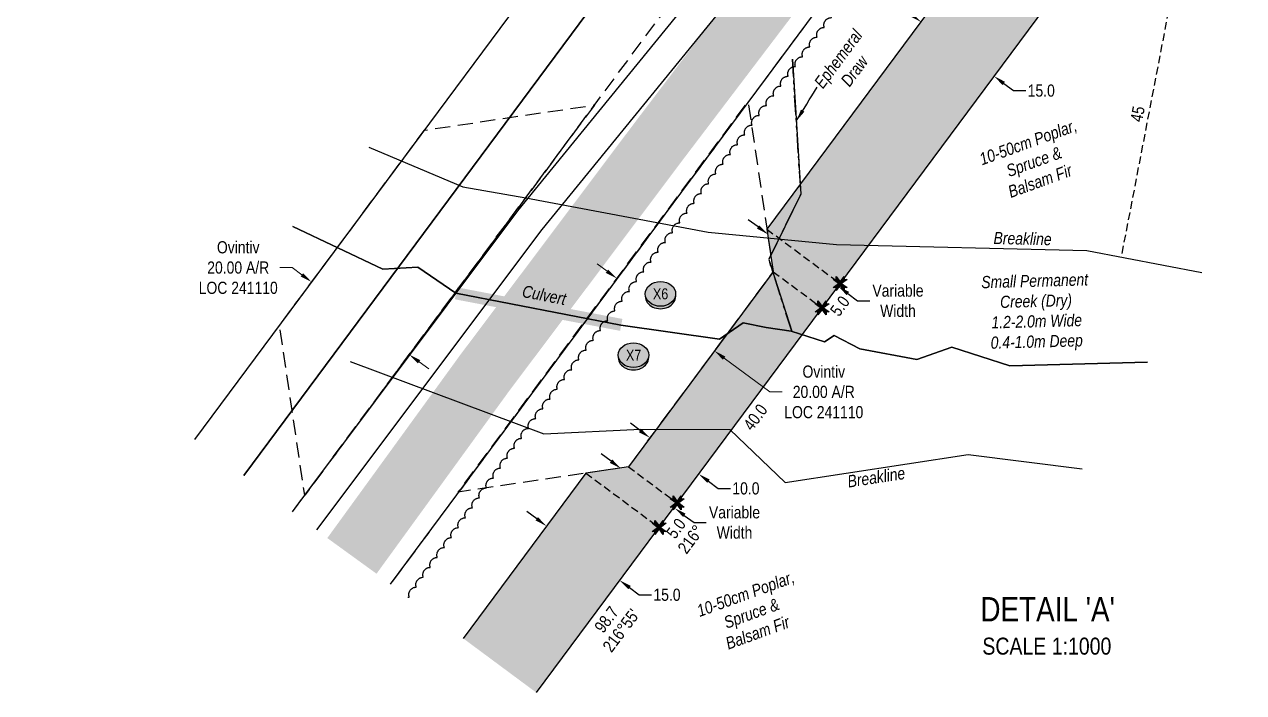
# Model space of a CAD drawing. Extents: x 391873 to 399328, y 6054492 to 6062838.
# Drawn here: x 397823 to 398825, y 6060738 to 6061287 of the extents above; entities that cross this region are included whole.
import ezdxf
from ezdxf.enums import TextEntityAlignment as Align

# ---------------------------------------------------------------- set-up
doc = ezdxf.new("R2010")
doc.units = 0
doc.header["$LTSCALE"] = 5
doc.header["$PDSIZE"] = 0.5
for name, pattern in [('0', [1, 1, 0]), ('foc-ACCESSROAD', [3.75, 2.5, -1.25]), ('foc-TIELINE', [1.875, 1.25, -0.625]), ('foc-TOPO-ephemeral', [6.25, 3.125, -0.625, 0.625, -0.625, 0.625, -0.625]), ('foc-TRAV', [1.875, 1.25, -0.625])]:
    doc.linetypes.add(name, pattern=pattern)
doc.layers.get('Defpoints').update_dxf_attribs({"color": 9})
for name, color, linetype, lineweight in [('AS-GENERAL', 48, 'Continuous', 18), ('F-AR-T', 190, 'Continuous', 9), ('T-TEXT', 48, 'Continuous', 18), ('T-TIE-T', 201, 'Continuous', 18)]:
    doc.layers.add(name, color=color, linetype=linetype, lineweight=lineweight)
for name, color, linetype in [('AS-ROADS', 254, 'Continuous'), ('C-RW', 13, 'Continuous'), ('DETAIL-T', 7, 'Continuous'), ('F-AR', 190, 'foc-ACCESSROAD'), ('F-RW', 190, 'Continuous'), ('L-BD1', 253, 'Continuous'), ('L-MON', 1, 'Continuous'), ('P-CROSSINGS', 250, 'Continuous'), ('P-PROPOSED', 10, 'Continuous'), ('P-PROPOSED-H', 21, 'Continuous'), ('P-TRAV', 4, 'foc-TRAV'), ('P-TXT', 4, 'Continuous'), ('T-BUSH', 110, '0'), ('T-BUSH-T', 110, 'Continuous'), ('T-CREEK', 160, 'Continuous'), ('T-DRAW', 143, 'foc-TOPO-ephemeral'), ('T-SLOPE', 48, 'Continuous'), ('T-TIE', 201, 'foc-TIELINE'), ('T-WATER-T', 170, 'Continuous')]:
    doc.layers.add(name, color=color, linetype=linetype)
doc.styles.add('80CG', font='ARIALN.TTF', dxfattribs={"height": 10})
doc.styles.add('80L', font='ARIALN.TTF', dxfattribs={"height": 10})
doc.styles.add('Crossing', font='ARIALN.TTF', dxfattribs={"height": 10})
doc.styles.add('foc-LtypeFont', font='ARIALN.TTF', dxfattribs={"height": 7.35})
doc.linetypes.add('foc-TOPO-flowdirection-NOLINE', pattern='A,0,[">",foc-LtypeFont,S=0.3,R=0,X=0,Y=-0.945],-20,[">",foc-LtypeFont,S=0.3,R=0,X=0,Y=-0.945],0', length=20)
doc.dimstyles.new('Compass 5 000', dxfattribs={"dimscale": 5, "dimtxt": 9, "dimasz": 2, "dimexe": 0.2, "dimexo": 0.0625, "dimgap": 0.5, "dimtad": 0, "dimtih": 1, "dimtoh": 1, "dimzin": 0, "dimdsep": 46, "dimtxsty": '80CG', "dimcen": 0.1, "dimse1": 1, "dimse2": 1, "dimclrd": 256, "dimclrt": 256, "dimaunit": 1, "dimadec": 4, "dimazin": 0, "dimtfac": 0.06, "dimtofl": 0, "dimtmove": 0, "dimatfit": 1, "dimfxl": 0.2, "dimtolj": 1, "dimtzin": 0, "dimlwd": -1, "dimarcsym": 0})

# ---------------------------------------------------------------- blocks, each defined once
blk = doc.blocks.new('*D105')
at = {"layer": 'Defpoints', "color": 0, "transparency": 16777216}
for p in [(398576.9, 6061312.3), (398637.1, 6061267.6), (398620.2, 6061244.8)]:
    blk.add_point(p, dxfattribs=at)
at = {"layer": 'P-TXT', "transparency": 16777216}
for p, q in [((398552, 6061295.5), (398543.9, 6061301.4)), ((398628.2, 6061238.9), (398636.3, 6061232.9)), ((398636.3, 6061232.9), (398646.3, 6061232.9))]:
    blk.add_line(p, q, dxfattribs=at)
for points in [[(398553, 6061296.8), (398551, 6061294.1), (398560, 6061289.5)], [(398629.2, 6061240.2), (398627.2, 6061237.5), (398620.2, 6061244.8)]]:
    blk.add_solid(points, dxfattribs=at)
at = {"layer": 'P-TXT', "transparency": 16777216, "insert": (398659, 6061232.9), "char_height": 10, "attachment_point": 5, "style": '80CG'}
blk.add_mtext('\\A1;15.0', dxfattribs=at)
blk = doc.blocks.new('TEMP')
h = blk.add_hatch(color=255)
h.dxf.hatch_style = 1
h.paths.add_polyline_path([(0, 0.25), (-0.67, 1.15), (-0.67, 0.67), (-1.15, 0.67), (-0.25, 0), (-1.15, -0.67), (-0.67, -0.67), (-0.67, -1.15), (0, -0.25), (0.67, -1.15), (0.67, -0.67), (1.15, -0.67), (0.25, 0), (1.15, 0.67), (0.67, 0.67), (0.67, 1.15)])
h.paths.add_polyline_path([(0.57, 0.85), (0.57, 0.57), (0.85, 0.57), (0.08, 0), (0.85, -0.57), (0.57, -0.57), (0.57, -0.85), (0, -0.08), (-0.57, -0.85), (-0.57, -0.57), (-0.85, -0.57), (-0.08, 0), (-0.85, 0.57), (-0.57, 0.57), (-0.57, 0.85), (0, 0.08)], flags=16)
h = blk.add_hatch(color=1)
h.dxf.hatch_style = 1
h.paths.add_polyline_path([(0, 0.08), (-0.57, 0.85), (-0.57, 0.57), (-0.85, 0.57), (-0.08, 0), (-0.85, -0.57), (-0.57, -0.57), (-0.57, -0.85), (0, -0.08), (0.57, -0.85), (0.57, -0.57), (0.85, -0.57), (0.08, 0), (0.85, 0.57), (0.57, 0.57), (0.57, 0.85)])
at = {"color": 1}
for p, q in [((-0.08, 0), (0.08, 0)), ((0, 0.08), (0, -0.08))]:
    blk.add_line(p, q, dxfattribs=at)
at = {"color": 255, "flags": 128}
blk.add_lwpolyline([(-0.25, 0), (-1.15, 0.67), (-0.67, 0.67), (-0.67, 1.15), (0, 0.25), (0.67, 1.15), (0.67, 0.67), (1.15, 0.67), (0.25, 0), (1.15, -0.67), (0.67, -0.67), (0.67, -1.15), (0, -0.25), (-0.67, -1.15), (-0.67, -0.67), (-1.15, -0.67)], close=True, dxfattribs=at)
at = {"color": 1, "flags": 128}
blk.add_lwpolyline([(-0.08, 0), (-0.85, 0.57), (-0.57, 0.57), (-0.57, 0.85), (0, 0.08), (0.57, 0.85), (0.57, 0.57), (0.85, 0.57), (0.08, 0), (0.85, -0.57), (0.57, -0.57), (0.57, -0.85), (0, -0.08), (-0.57, -0.85), (-0.57, -0.57), (-0.85, -0.57)], close=True, dxfattribs=at)
blk = doc.blocks.new('*D114')
at = {"layer": 'Defpoints', "color": 0, "transparency": 16777216}
for p in [(398059.2, 6061075.4), (398052.9, 6061066.9), (398133.2, 6061007.4)]:
    blk.add_point(p, dxfattribs=at)
at = {"layer": 'F-AR-T', "transparency": 16777216}
for p, q in [((398043.1, 6061087.3), (398033.1, 6061087.3)), ((398051.1, 6061081.3), (398043.1, 6061087.3)), ((398147.5, 6061009.9), (398155.5, 6061003.9))]:
    blk.add_line(p, q, dxfattribs=at)
for points in [[(398052.1, 6061082.7), (398050.2, 6061080), (398059.2, 6061075.4)], [(398148.5, 6061011.2), (398146.5, 6061008.5), (398139.4, 6061015.8)]]:
    blk.add_solid(points, dxfattribs=at)
at = {"layer": 'F-AR-T', "transparency": 16777216, "insert": (397998.8, 6061087.3), "char_height": 10, "attachment_point": 5, "style": '80CG', "bg_fill": 3, "box_fill_scale": 1.1, "bg_fill_color": 256, "bg_fill_true_color": 13158600, "bg_fill_transparency": 0}
blk.add_mtext('\\A1;Ovintiv\\P20.00 A/R\\PLOC 241110', dxfattribs=at)
blk = doc.blocks.new('*D115')
at = {"layer": 'Defpoints', "color": 0, "transparency": 16777216}
for p in [(398300.5, 6061065.5), (398390.3, 6061018.8), (398380.8, 6061006)]:
    blk.add_point(p, dxfattribs=at)
at = {"layer": 'F-AR-T', "transparency": 16777216}
for p, q in [((398302, 6061084.3), (398294, 6061090.3)), ((398398.3, 6061012.9), (398435.9, 6060985)), ((398435.9, 6060985), (398445.9, 6060985))]:
    blk.add_line(p, q, dxfattribs=at)
for points in [[(398303, 6061085.7), (398301, 6061083), (398310, 6061078.4)], [(398399.3, 6061014.2), (398397.3, 6061011.5), (398390.3, 6061018.8)]]:
    blk.add_solid(points, dxfattribs=at)
at = {"layer": 'F-AR-T', "transparency": 16777216, "insert": (398480.2, 6060985), "char_height": 10, "attachment_point": 5, "style": '80CG', "bg_fill": 3, "box_fill_scale": 1.1, "bg_fill_color": 256, "bg_fill_true_color": 13158600, "bg_fill_transparency": 0}
blk.add_mtext('\\A1;Ovintiv\\P20.00 A/R\\PLOC 241110', dxfattribs=at)
blk = doc.blocks.new('*D117')
at = {"layer": 'Defpoints', "color": 0, "transparency": 16777216}
for p in [(398334.2, 6060943.2), (398374.3, 6060913.4), (398377.4, 6060917.5)]:
    blk.add_point(p, dxfattribs=at)
at = {"layer": 'P-TXT', "transparency": 16777216}
for p, q in [((398329.2, 6060953.2), (398321.2, 6060959.2)), ((398385.4, 6060911.5), (398393.4, 6060905.6)), ((398393.4, 6060905.6), (398403.4, 6060905.6))]:
    blk.add_line(p, q, dxfattribs=at)
for points in [[(398330.2, 6060954.6), (398328.2, 6060951.9), (398337.2, 6060947.3)], [(398386.4, 6060912.9), (398384.4, 6060910.2), (398377.4, 6060917.5)]]:
    blk.add_solid(points, dxfattribs=at)
at = {"layer": 'P-TXT', "transparency": 16777216, "insert": (398416.2, 6060905.6), "char_height": 10, "attachment_point": 5, "style": '80CG'}
blk.add_mtext('\\A1;10.0', dxfattribs=at)
blk = doc.blocks.new('*D118')
at = {"layer": 'Defpoints', "color": 0, "transparency": 16777216}
for p in [(398312.4, 6060830), (398202.2, 6060807.2), (398262.4, 6060762.5)]:
    blk.add_point(p, dxfattribs=at)
at = {"layer": 'P-TXT', "transparency": 16777216}
for p, q in [((398244.2, 6060880.6), (398236.2, 6060886.6)), ((398320.5, 6060824), (398328.5, 6060818.1)), ((398328.5, 6060818.1), (398338.5, 6060818.1))]:
    blk.add_line(p, q, dxfattribs=at)
for points in [[(398245.2, 6060882), (398243.2, 6060879.3), (398252.2, 6060874.7)], [(398321.5, 6060825.4), (398319.5, 6060822.7), (398312.4, 6060830)]]:
    blk.add_solid(points, dxfattribs=at)
at = {"layer": 'P-TXT', "transparency": 16777216, "insert": (398351.3, 6060818.1), "char_height": 10, "attachment_point": 5, "style": '80CG'}
blk.add_mtext('\\A1;15.0', dxfattribs=at)
blk = doc.blocks.new('*D161')
at = {"layer": 'Defpoints', "color": 0, "transparency": 16777216}
for p in [(398434.1, 6061114.6), (398491.8, 6061071.8), (398492, 6061072)]:
    blk.add_point(p, dxfattribs=at)
at = {"layer": 'P-TXT', "transparency": 16777216}
for p, q in [((398426.2, 6061120.8), (398418.1, 6061126.7)), ((398500, 6061066), (398508, 6061060)), ((398508, 6061060), (398518, 6061060))]:
    blk.add_line(p, q, dxfattribs=at)
for points in [[(398427.2, 6061122.1), (398425.2, 6061119.4), (398434.2, 6061114.8)], [(398501, 6061067.3), (398499, 6061064.7), (398492, 6061072)]]:
    blk.add_solid(points, dxfattribs=at)
at = {"layer": 'P-TXT', "transparency": 16777216, "insert": (398541.2, 6061060), "char_height": 10, "attachment_point": 5, "style": '80CG'}
blk.add_mtext('\\A1;Variable\\PWidth', dxfattribs=at)
blk = doc.blocks.new('*D162')
at = {"layer": 'Defpoints', "color": 0, "transparency": 16777216}
for p in [(398313.7, 6060922.6), (398357.5, 6060889.5), (398357.9, 6060890)]:
    blk.add_point(p, dxfattribs=at)
at = {"layer": 'P-TXT', "transparency": 16777216}
for p, q in [((398305.3, 6060928), (398297.3, 6060934)), ((398365.5, 6060883.5), (398373.6, 6060877.6)), ((398373.6, 6060877.6), (398383.6, 6060877.6))]:
    blk.add_line(p, q, dxfattribs=at)
for points in [[(398306.3, 6060929.4), (398304.3, 6060926.7), (398313.4, 6060922.1)], [(398366.5, 6060884.9), (398364.6, 6060882.2), (398357.5, 6060889.5)]]:
    blk.add_solid(points, dxfattribs=at)
at = {"layer": 'P-TXT', "transparency": 16777216, "insert": (398406.8, 6060877.6), "char_height": 10, "attachment_point": 5, "style": '80CG'}
blk.add_mtext('\\A1;Variable\\PWidth', dxfattribs=at)
blk = doc.blocks.new('xing2')
h = blk.add_hatch(color=50)
h.dxf.hatch_style = 1
edge = h.paths.add_edge_path()
edge.add_ellipse((0, 0), major_axis=(-12.5, 0), ratio=0.816297, start_angle=0, end_angle=360)
h = blk.add_hatch(color=250)
h.dxf.hatch_style = 1
edge = h.paths.add_edge_path()
edge.add_ellipse((0, -2), major_axis=(-12.5, 0), ratio=0.816297, start_angle=0, end_angle=180)
edge.add_line((12.5, -2), (12.5, 0))
edge.add_ellipse((0, 0), major_axis=(-12.5, 0), ratio=0.816297, start_angle=0, end_angle=180, ccw=False)
edge.add_line((-12.5, 0), (-12.5, -2))
at = {"color": 250}
blk.add_ellipse((0, 0), major_axis=(-12.5, 0), ratio=0.816297, dxfattribs=at)
blk.add_ellipse((0, -2), major_axis=(-12.5, 0), ratio=0.816297, start_param=0, end_param=3.141593, dxfattribs=at)
at = {"color": 250, "style": 'Crossing'}
blk.add_attdef('CROSSING', text='', height=9, dxfattribs=at).set_placement((0.1, 0), align=Align.MIDDLE_CENTER)
at = {"color": 250, "style": 'Crossing', "flags": 1}
for tag, p in [('OWNER', (0.1, -12.5)), ('DESCRIPTION', (0.1, -25.8)), ('LOCATION', (0.1, -39.3)), ('DWG_REF', (0.1, -52.8))]:
    blk.add_attdef(tag, text='', height=9, dxfattribs=at).set_placement(p, align=Align.MIDDLE_CENTER)

msp = doc.modelspace()

# ---------------------------------------------------------------- hatches: boundary and pattern name
at = {"layer": 'P-PROPOSED-H'}
h = msp.add_hatch(color=256, dxfattribs=at)
h.dxf.hatch_style = 1
h.paths.add_polyline_path([(398183.706, 6060782.295), (398243.917, 6060737.626), (398797.263, 6061483.509), (397892.901, 6062153.142), (398249.439, 6062634.659), (398698.397, 6062302.229), (398728.17, 6062342.374), (398239.013, 6062704.569), (397822.99, 6062142.716), (398707.232, 6061487.982), (398433.43, 6061118.911), (398438.612, 6061083.952), (398319.539, 6060923.448), (398284.573, 6060918.258)])

# ---------------------------------------------------------------- linework, layer by layer
at = {"layer": 'AS-GENERAL', "const_width": 9.996, "flags": 128}
msp.add_lwpolyline([(398313.693, 6061040.189), (398177.858, 6061066.149)], dxfattribs=at)
at = {"layer": 'AS-ROADS', "const_width": 49.981, "flags": 128}
msp.add_lwpolyline([(398092.267, 6060850.131), (398201.208, 6061000.329), (398345.033, 6061191.939), (398531.153, 6061437.269), (398739.198, 6061714.989), (398865.433, 6061884.309), (398959.833, 6062010.304), (399296.839, 6062473.787)], dxfattribs=at)
at = {"layer": 'C-RW'}
for points in [[(398003.291, 6060916.141), (398447.486, 6061514.841), (398492.142, 6061575.067), (398568.741, 6061678.309), (398609.971, 6061733.878), (398745.382, 6061916.41), (398790.06, 6061976.633), (398864.596, 6062077.101), (398912.404, 6062143.746), (399207.274, 6062540.452)], [(399328.37, 6062450.614), (398123.716, 6060826.801)], [(397963.138, 6060945.929), (398407.3, 6061544.628), (398451.98, 6061604.854), (398541.319, 6061725.285), (398609.971, 6061733.878), (398695.822, 6061744.604), (398655.051, 6061689.112), (398568.741, 6061678.309), (398492.142, 6061575.067), (398447.486, 6061514.841), (398003.291, 6060916.141)]]:
    msp.add_lwpolyline(points, dxfattribs=at)
at = {"layer": 'F-AR', "flags": 128}
for points in [[(398043.415, 6060886.374), (398457.871, 6061445.008), (398532.276, 6061545.305), (398637.317, 6061686.893), (398678.53, 6061742.444), (398785.511, 6061886.645), (398830.19, 6061946.872), (398949.34, 6062107.471), (399248.083, 6062510.176)], [(399328.37, 6062450.614), (398123.716, 6060826.801)]]:
    msp.add_lwpolyline(points, dxfattribs=at)
for points in [[(398291.7, 6061221.083), (398053.504, 6060899.968), (398043.136, 6060969.84), (398032.761, 6061039.792), (398151.858, 6061200.349), (398221.904, 6061210.79), (398291.7, 6061221.083)], [(398319.539, 6060923.448), (398179.707, 6060902.692), (398417.91, 6061223.793), (398438.626, 6061084.035), (398319.539, 6060923.448)]]:
    msp.add_lwpolyline(points, close=True, dxfattribs=at)
at = {"layer": 'F-RW'}
for points in [[(398043.313, 6060886.45), (398053.466, 6060900.055), (398228.585, 6061134.061), (398418.889, 6061367.688), (398852.879, 6061958.364), (399078.25, 6062266.408), (399252.317, 6062507.036)], [(399272.39, 6062492.144), (399098.459, 6062251.707), (398873.032, 6061943.586), (398438.659, 6061352.391), (398248.28, 6061118.672), (398063.21, 6060871.688)]]:
    msp.add_lwpolyline(points, dxfattribs=at)
at = {"layer": 'P-PROPOSED', "flags": 128}
msp.add_lwpolyline([(398243.917, 6060737.626), (398797.263, 6061483.509), (397892.901, 6062153.142), (398249.439, 6062634.659), (398698.397, 6062302.229), (398728.17, 6062342.374), (398239.013, 6062704.569), (397822.99, 6062142.716), (398707.232, 6061487.982), (398433.43, 6061118.911), (398438.612, 6061083.952), (398319.539, 6060923.448), (398284.573, 6060918.258), (398183.706, 6060782.295)], dxfattribs=at)
at = {"layer": 'P-TRAV', "flags": 128}
for points in [[(398433.43, 6061118.911), (398493.641, 6061074.242)], [(398438.612, 6061083.952), (398478.753, 6061054.174)], [(398319.539, 6060923.448), (398359.68, 6060893.669)], [(398284.573, 6060918.258), (398344.783, 6060873.589)]]:
    msp.add_lwpolyline(points, dxfattribs=at)
at = {"layer": 'T-BUSH', "flags": 128}
msp.add_lwpolyline([(398138.152, 6060816.09, -0.05232999), (398139.42, 6060816.218, -0.52056705), (398145.186, 6060824.383, -0.52056705), (398150.953, 6060832.548, -0.52056705), (398156.719, 6060840.714, -0.52056705), (398162.486, 6060848.879, -0.52056705), (398168.253, 6060857.044, -0.52056705), (398174.019, 6060865.209, -0.52056705), (398179.786, 6060873.374, -0.52056705), (398185.552, 6060881.539, -0.52056705), (398191.319, 6060889.704, -0.52056705), (398197.086, 6060897.869, -0.52056705), (398202.852, 6060906.034, -0.52056705), (398208.619, 6060914.199, -0.52056705), (398214.385, 6060922.365, -0.52056705), (398220.152, 6060930.53, -0.52056705), (398225.919, 6060938.695, -0.52056705), (398231.685, 6060946.86, -0.52056705), (398237.452, 6060955.025, -0.52056705), (398243.37, 6060963.081, -0.52056705), (398249.294, 6060971.133, -0.52056705), (398255.217, 6060979.185, -0.52056705), (398261.141, 6060987.236, -0.52056705), (398267.065, 6060995.288, -0.52056705), (398272.989, 6061003.34, -0.52056705), (398278.913, 6061011.392, -0.52056705), (398284.836, 6061019.444, -0.52056705), (398290.76, 6061027.495, -0.52056705), (398296.684, 6061035.547, -0.52056705), (398302.608, 6061043.599, -0.52056705), (398308.531, 6061051.651, -0.52056705), (398314.455, 6061059.703, -0.52056705), (398320.379, 6061067.754, -0.52056705), (398326.303, 6061075.806, -0.52056705), (398332.226, 6061083.858, -0.52056705), (398338.15, 6061091.91, -0.52056705), (398344.074, 6061099.962, -0.52056705), (398349.998, 6061108.013, -0.52056705), (398355.922, 6061116.065, -0.52056705), (398361.845, 6061124.117, -0.52056705), (398367.769, 6061132.169, -0.52056705), (398373.693, 6061140.221, -0.52056705), (398379.617, 6061148.272, -0.52056705), (398385.557, 6061156.312, -0.52056705), (398391.498, 6061164.351, -0.52056705), (398397.439, 6061172.39, -0.52056705), (398403.38, 6061180.429, -0.52056705), (398409.321, 6061188.468, -0.52056705), (398415.262, 6061196.507, -0.52056705), (398421.203, 6061204.546, -0.52056705), (398427.144, 6061212.585, -0.52056705), (398433.085, 6061220.625, -0.52056705), (398439.026, 6061228.664, -0.52056705), (398444.967, 6061236.703, -0.52056705), (398450.908, 6061244.742, -0.52056705), (398456.849, 6061252.781, -0.52056705), (398462.79, 6061260.82, -0.52056705), (398468.731, 6061268.859, -0.52056705), (398474.673, 6061276.898, -0.52056705), (398480.614, 6061284.937, -0.52056705), (398486.555, 6061292.976, -0.52056705), (398492.496, 6061301.016, -0.52056705), (398498.437, 6061309.055, -0.52056705), (398504.378, 6061317.094, -0.52056705), (398510.319, 6061325.133, -0.52056705), (398516.26, 6061333.172, -0.52056705), (398522.201, 6061341.211, -0.52056705), (398528.142, 6061349.25, -0.52056705), (398534.083, 6061357.289, -0.52056705), (398540.024, 6061365.328, -0.52056705), (398545.965, 6061373.367, -0.52056705), (398551.906, 6061381.407, -0.52056705), (398557.847, 6061389.446, -0.52056705), (398563.788, 6061397.485, -0.52056705), (398569.729, 6061405.524, -0.52056705), (398575.67, 6061413.563, -0.52056705), (398581.984, 6061419.225, -0.52056705), (398590.106, 6061413.398, -0.52056705), (398598.228, 6061407.571, -0.52056705), (398606.35, 6061401.744, -0.52056705), (398614.472, 6061395.917, -0.52056705), (398622.594, 6061390.089, -0.52056705), (398630.716, 6061384.262, -0.52056705), (398638.838, 6061378.435, -0.52056705), (398646.961, 6061372.608, -0.52056705), (398655.083, 6061366.781, -0.52056705), (398663.205, 6061360.954, -0.52056705), (398671.327, 6061355.127, -0.52056705), (398679.449, 6061349.299, -0.52056705), (398687.571, 6061343.472, -0.52056705), (398695.693, 6061337.645, -0.52056705), (398703.815, 6061331.818, -0.52056705), (398710.194, 6061336.149, -0.52056705), (398715.908, 6061344.351, -0.52056705), (398721.623, 6061352.552, -0.52056705), (398727.338, 6061360.753, -0.52056705), (398733.053, 6061368.955, -0.52056705), (398738.768, 6061377.156, -0.52056705), (398744.483, 6061385.357, -0.52056705), (398750.198, 6061393.559, -0.52056705), (398755.913, 6061401.76, -0.52056705), (398762.137, 6061409.575, -0.52056705), (398768.517, 6061417.269, -0.52056705), (398774.898, 6061424.964, -0.52056705), (398781.279, 6061432.658, -0.52056705), (398787.66, 6061440.353, -0.52056705), (398794.041, 6061448.048, -0.52056705), (398800.422, 6061455.742, -0.52056705), (398806.803, 6061463.437, -0.52056705), (398813.184, 6061471.131, -0.52056705), (398819.407, 6061478.949, -0.52056705), (398825.314, 6061487.013, -0.52056705), (398831.221, 6061495.077, -0.52056705), (398837.127, 6061503.142, -0.52056705), (398843.034, 6061511.206, -0.52056705), (398848.941, 6061519.27, -0.52056705), (398854.847, 6061527.335, -0.52056705), (398860.754, 6061535.399, -0.52056705), (398866.66, 6061543.464, -0.52056705), (398872.567, 6061551.528, -0.52056705), (398878.474, 6061559.592, -0.52056705), (398884.38, 6061567.657, -0.52056705), (398890.287, 6061575.721, -0.52056705), (398891.08, 6061583.357, -0.52056705), (398883.914, 6061590.326, -0.52056705), (398876.747, 6061597.295, -0.52056705), (398869.581, 6061604.264, -0.52056705), (398862.415, 6061611.233, -0.52056705), (398855.248, 6061618.202, -0.52056705), (398848.082, 6061625.171, -0.52056705), (398840.916, 6061632.14, -0.52056705), (398833.749, 6061639.109, -0.52056705), (398826.583, 6061646.078, -0.52056705), (398819.417, 6061653.047, -0.52056705), (398812.25, 6061660.015, -0.52056705), (398805.084, 6061666.984, -0.52056705), (398797.917, 6061673.953, -0.52056705), (398790.751, 6061680.922, -0.52056705), (398783.585, 6061687.891, -0.52056705), (398780.23, 6061695.14, -0.52056705), (398786.3, 6061703.082, -0.52056705), (398792.371, 6061711.024, -0.52056705), (398798.441, 6061718.966, -0.52056705), (398804.511, 6061726.908, -0.52056705), (398810.581, 6061734.85, -0.52056705), (398816.652, 6061742.792, -0.52056705), (398822.722, 6061750.734, -0.52056705), (398828.792, 6061758.676, -0.52056705), (398834.862, 6061766.618, -0.52056705), (398840.933, 6061774.56, -0.52056705), (398847.003, 6061782.502, -0.52056705), (398853.073, 6061790.444, -0.52056705), (398859.143, 6061798.386, -0.52056705), (398865.214, 6061806.328, -0.52056705), (398871.284, 6061814.27, -0.52056705), (398877.354, 6061822.212, -0.52056705), (398883.425, 6061830.154, -0.52056705), (398889.495, 6061838.096, -0.52056705), (398895.565, 6061846.038, -0.52056705), (398901.635, 6061853.979, -0.52056705), (398907.75, 6061861.887, -0.52056705), (398913.896, 6061869.771, -0.52056705), (398920.042, 6061877.654, -0.52056705), (398926.188, 6061885.537, -0.52056705), (398932.335, 6061893.421, -0.52056705), (398938.481, 6061901.304, -0.52056705), (398944.627, 6061909.187, -0.52056705), (398950.773, 6061917.071, -0.52056705), (398956.919, 6061924.954, -0.52056705), (398963.065, 6061932.838, -0.52056705), (398969.211, 6061940.721, -0.52056705), (398975.358, 6061948.604, -0.52056705), (398981.504, 6061956.488, -0.52056705), (398987.65, 6061964.371, -0.52056705), (398993.796, 6061972.254, -0.52056705), (398999.942, 6061980.138, -0.52056705), (399005.661, 6061988.336, -0.52056705), (399011.368, 6061996.543, -0.52056705), (399017.074, 6062004.75, -0.52056705), (399022.781, 6062012.957, -0.52056705), (399028.487, 6062021.165, -0.52056705), (399034.194, 6062029.372, -0.52056705), (399039.9, 6062037.579, -0.52056705), (399045.606, 6062045.786, -0.52056705), (399051.313, 6062053.994, -0.52056705), (399057.019, 6062062.201, -0.52056705), (399062.726, 6062070.408, -0.52056705), (399068.03, 6062078.037)], format="xyb", dxfattribs=at)
at = {"layer": 'T-CREEK', "flags": 128}
msp.add_lwpolyline([(398746.206, 6061009.653), (398633.063, 6061006.624), (398585.493, 6061021.779), (398556.633, 6061011.739), (398509.818, 6061020.559), (398488.783, 6061031.439), (398480.793, 6061026.279), (398453.293, 6061035.069), (398432.808, 6061037.909), (398413.803, 6061041.959), (398394.418, 6061028.384), (398313.343, 6061040.074), (398177.758, 6061066.304), (398146.433, 6061087.624), (398117.793, 6061085.944), (398043.668, 6061121.159)], dxfattribs=at)
at = {"layer": 'T-CREEK', "linetype": 'foc-TOPO-flowdirection-NOLINE', "flags": 128}
msp.add_lwpolyline([(398043.668, 6061121.159), (398117.793, 6061085.944), (398146.433, 6061087.624), (398177.758, 6061066.304), (398313.343, 6061040.074), (398394.418, 6061028.384), (398413.803, 6061041.959), (398432.808, 6061037.909), (398453.293, 6061035.069), (398480.793, 6061026.279), (398488.783, 6061031.439), (398509.818, 6061020.559), (398556.633, 6061011.739), (398585.493, 6061021.779), (398633.063, 6061006.624), (398746.206, 6061009.653)], dxfattribs=at)
at = {"layer": 'T-DRAW', "flags": 128}
msp.add_lwpolyline([(398453.858, 6061034.999), (398435.048, 6061093.879), (398461.408, 6061147.649), (398454.348, 6061258.814)], dxfattribs=at)
at = {"layer": 'T-DRAW', "linetype": 'foc-TOPO-flowdirection-NOLINE', "flags": 128}
msp.add_lwpolyline([(398454.348, 6061258.814), (398461.408, 6061147.649), (398435.048, 6061093.879), (398453.858, 6061034.999)], dxfattribs=at)
at = {"layer": 'T-SLOPE', "flags": 128}
for points in [[(398106.113, 6061186.504), (398183.373, 6061153.854), (398235.193, 6061144.774), (398385.258, 6061116.374), (398490.703, 6061106.279), (398696.448, 6061101.399), (398791.049, 6061083.235)], [(398090.888, 6061010.029), (398249.908, 6060950.599), (398329.683, 6060954.454), (398402.893, 6060954.109), (398448.388, 6060910.394), (398598.773, 6060933.569), (398692.588, 6060921.671)]]:
    msp.add_lwpolyline(points, dxfattribs=at)
at = {"layer": 'T-TIE', "flags": 128}
msp.add_lwpolyline([(398767.083, 6061316.858), (398724.671, 6061095.98)], dxfattribs=at)

# ---------------------------------------------------------------- block references
at = {"layer": 'L-MON', "color": 5, "xscale": 4.998066850000019, "yscale": 4.998066850000019, "zscale": 4.998066850000019}
for p in [(398359.68, 6060893.669), (398344.783, 6060873.589)]:
    msp.add_blockref('TEMP', p, dxfattribs=at)

# ---------------------------------------------------------------- texts
at = {"layer": 'DETAIL-T', "color": 3, "insert": (398549.973, 6060816.213), "char_height": 19.99227, "width": 225.74688, "attachment_point": 1, "style": '80CG'}
msp.add_mtext("\\pi58.999;DETAIL 'A'\\P\\pi60.604;{\\H0.7x;SCALE 1:1000}", dxfattribs=at)
at = {"layer": 'L-BD1', "style": '80L'}
for s, rotation, p in [('5.0', 53.4295, (398493.401, 6061055.726)), ('40.0', 53.4295, (398423.91, 6060964.239)), ('5.0', 53.4295, (398358.678, 6060872.771)), ('216°', 53.4295, (398370.721, 6060863.837)), ('98.7', 53.0706, (398301.582, 6060797.823)), ("216°55'", 53.0706, (398313.568, 6060788.814))]:
    msp.add_text(s, height=9.9961, rotation=rotation, dxfattribs=at).set_placement(p, align=Align.MIDDLE)
at = {"layer": 'T-BUSH-T', "char_height": 9.99613, "attachment_point": 1, "rotation": 20, "style": '80L'}
for insert in [(398605.277, 6061180.202), (398373.068, 6060808.602)]:
    msp.add_mtext_dynamic_manual_height_columns('\\pi1.8057;{\\fArial Narrow|b0|i1|c0|p34;10-50cm Poplar,\\P\\pi19.33;Spruce & \\P\\pi14.778;Balsam Fir}', width=84.77381, gutter_width=50, heights=[0], dxfattribs=dict(at, insert=insert))
at = {"layer": 'T-TEXT', "char_height": 9.99613, "attachment_point": 1, "style": '80L'}
for s, width, insert, rotation in [('\\pi36.408;{\\fArial Narrow|b0|i1|c0|p34;Breakline}', 119.76883, (398583.516, 6061117.645), 358.641274), ('\\pi0.57532;{\\fArial Narrow|b0|i1|c0|p34;Culvert}', 36.82578, (398232.939, 6061073.163), 349.18043), ('\\pi36.408;{\\fArial Narrow|b0|i1|c0|p34;Breakline}', 119.76883, (398462.984, 6060910.612), 8.76062)]:
    msp.add_mtext_dynamic_manual_height_columns(s, width=width, gutter_width=50, heights=[0], dxfattribs=dict(at, insert=insert, rotation=rotation))
at = {"layer": 'T-TIE-T', "style": '80L'}
msp.add_text('45', height=9.9961, rotation=79.13073, dxfattribs=at).set_placement((398738.215, 6061213.685), align=Align.MIDDLE)
at = {"layer": 'T-WATER-T', "char_height": 9.99613, "attachment_point": 1, "style": '80L'}
for s, insert, rotation in [('\\pi32.231;{\\fArial Narrow|b0|i1|c0|p34;Ephemeral\\P\\pi46.493;Draw}', (398452.323, 6061213.944), 53.429492), ('\\pi16.153;{\\fArial Narrow|b0|i1|c0|p34;Small Permanent \\P\\pi31.157;Creek (Dry)\\P\\pi23.643;1.2-2.0m Wide\\P\\pi22.539;0.4-1.0m Deep}', (398593.399, 6061079.884), 1.533409)]:
    msp.add_mtext_dynamic_manual_height_columns(s, width=119.76883, gutter_width=50, heights=[0], dxfattribs=dict(at, insert=insert, rotation=rotation))

# ---------------------------------------------------------------- dimensions: what is measured, and where the dimension line sits
at = {"layer": 'P-TXT'}
for base, p1, p2, picture, middle in [((398620.205, 6061244.845), (398576.892, 6061312.289), (398637.102, 6061267.621), '*D105', (398659.02, 6061232.929)), ((398312.449, 6060830.004), (398202.196, 6060807.218), (398262.406, 6060762.549), '*D118', (398351.263, 6060818.088))]:
    dim = msp.add_linear_dim(base=base, p1=p1, p2=p2, angle=323.429492, text='15.0', dimstyle='Compass 5 000', dxfattribs=at)
    dim.commit()
    dim.dimension.update_dxf_attribs({"geometry": picture, "text_midpoint": middle, "dimtype": 161})
dim = msp.add_aligned_dim(p1=(398313.72, 6060922.584), p2=(398357.864, 6060889.956), distance=-0.601, text='Variable\\PWidth', dimstyle='Compass 5 000', dxfattribs=at)
dim.commit()
dim.dimension.update_dxf_attribs({"geometry": '*D162', "text_midpoint": (398406.827, 6060877.585)})

# ---------------------------------------------------------------- leaders
at = {"layer": 'T-WATER-T', "path_type": 1}
msp.add_leader([(398457.622, 6061207.931), (398474.738, 6061235.719)], dimstyle='Compass 5 000', override={"dimgap": 0.5, "dimtad": 0}, dxfattribs=at)

# ---------------------------------------------------------------- next in the draw order: dimensions: what is measured, and where the dimension line sits
at = {"layer": 'F-AR-T'}
for base, p1, p2, angle, picture, middle in [((398059.177, 6061075.383), (398133.191, 6061007.395), (398052.919, 6061066.947), 143.429103, '*D114', (397998.824, 6061087.299)), ((398390.285, 6061018.809), (398300.495, 6061065.516), (398380.76, 6061005.971), 323.429492, '*D115', (398480.152, 6060984.997))]:
    dim = msp.add_linear_dim(base=base, p1=p1, p2=p2, angle=angle, text='Ovintiv\\P20.00 A/R\\PLOC 241110', dimstyle='Compass 5 000', override={"dimtfill": 1}, dxfattribs=at)
    dim.commit()
    dim.dimension.update_dxf_attribs({"geometry": picture, "text_midpoint": middle, "dimtype": 161})

# ---------------------------------------------------------------- next in the draw order: block references
at = {"layer": 'L-MON', "color": 5, "xscale": 4.998066850000019, "yscale": 4.998066850000019, "zscale": 4.998066850000019}
for p in [(398493.641, 6061074.242), (398478.753, 6061054.174)]:
    msp.add_blockref('TEMP', p, dxfattribs=at)
at = {"layer": 'P-CROSSINGS', "xscale": 0.99961337, "yscale": 0.99961337, "zscale": 0.99961337}
for p, values in [((398345.919, 6061065.717), {'CROSSING': 'X6'}), ((398323.756, 6061015.288), {'CROSSING': 'X7'})]:
    msp.add_blockref('xing2', p, dxfattribs=at).add_auto_attribs(values)

# ---------------------------------------------------------------- next in the draw order: dimensions: what is measured, and where the dimension line sits
at = {"layer": 'P-TXT'}
for base, p1, p2, text, picture, middle in [((398491.95, 6061071.964), (398434.065, 6061114.629), (398491.817, 6061071.784), 'Variable\\PWidth', '*D161', (398541.25, 6061060.047)), ((398377.358, 6060917.499), (398334.178, 6060943.18), (398374.318, 6060913.401), '10.0', '*D117', (398416.173, 6060905.583))]:
    dim = msp.add_linear_dim(base=base, p1=p1, p2=p2, angle=323.429492, text=text, dimstyle='Compass 5 000', dxfattribs=at)
    dim.commit()
    dim.dimension.update_dxf_attribs({"geometry": picture, "text_midpoint": middle, "dimtype": 161})

doc.saveas('drawing.dxf')
